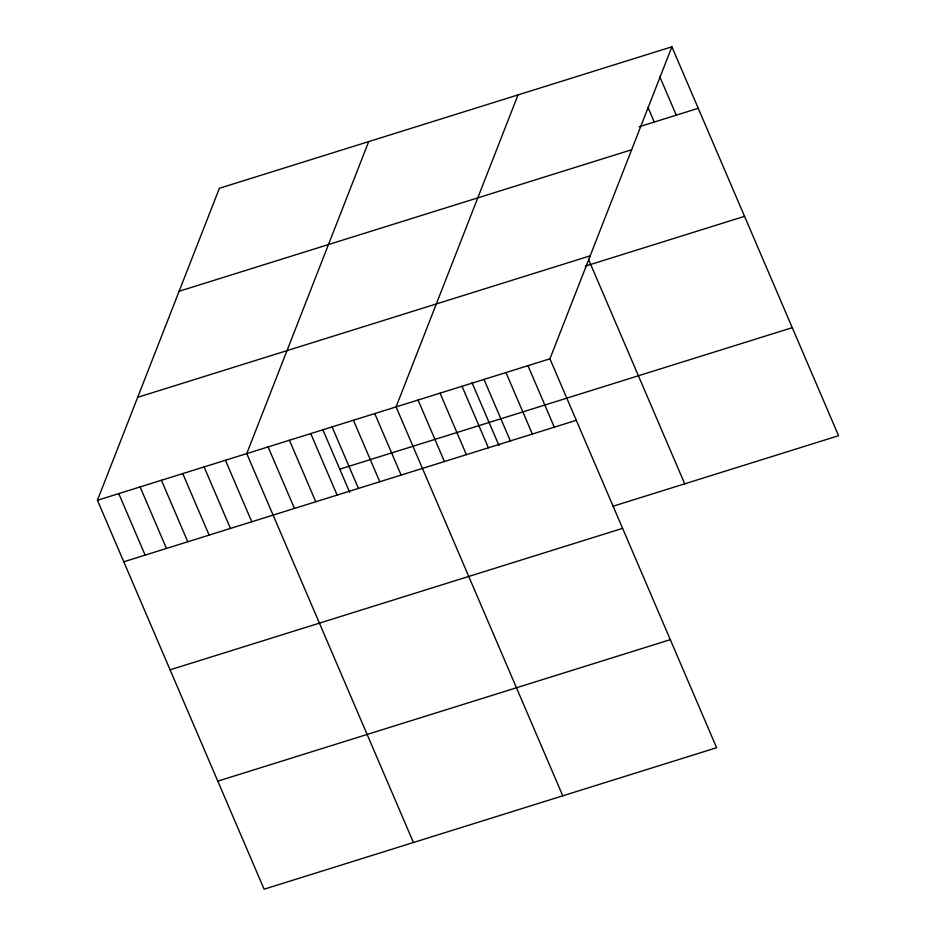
<?xml version="1.0" encoding="UTF-8"?>
<svg xmlns="http://www.w3.org/2000/svg" width="936" height="936" viewBox="0 0 936 936"><rect width="100%" height="100%" fill="white"/><g stroke="black" fill="none" stroke-linecap="round" stroke-linejoin="round"><path stroke-width="1.4" d="M671.884 46.8L549.935 358.804L716.625 747.712L264.116 889.2L97.426 500.28L219.375 188.288L671.884 46.8L838.574 435.72L612.717 506.329M368.702 141.593L246.753 453.597L413.443 842.505M518.029 94.91L396.08 406.903L562.77 795.822M639.171 126.769L698.233 108.295M179.139 291.248L631.636 149.76M137.674 397.32L590.171 255.844M585.363 266.116L744.541 216.345M97.426 500.28L549.935 358.804M339.756 469.158L792.254 327.67M123.786 561.787L576.295 420.299M170.095 669.825L622.604 528.349M217.807 781.15L670.316 639.662M659.646 76.401L676.26 115.175M647.981 107.336L654.276 122.043M588.487 259.307L684.719 483.818M527.962 365.672L554.311 427.167M505.978 372.54L532.338 434.035M483.994 379.419L510.354 440.914M472.036 382.707L499.005 445.618M462.021 386.287L488.381 447.782M440.037 393.155L466.397 454.662M418.064 400.035L444.425 461.53M374.751 413.572L401.111 475.067M353.422 420.241L379.782 481.736M332.093 426.91L358.441 488.416M322.709 429.39L349.678 492.301M310.752 433.579L337.112 495.085M289.423 440.259L315.783 501.755M268.094 446.928L294.442 508.423M225.424 460.266L251.784 521.761M204.095 466.935L230.455 528.43M182.766 473.604L209.114 535.1M161.425 480.273L187.785 541.769M140.096 486.942L166.456 548.438M118.767 493.611L145.127 555.106"/></g></svg>
